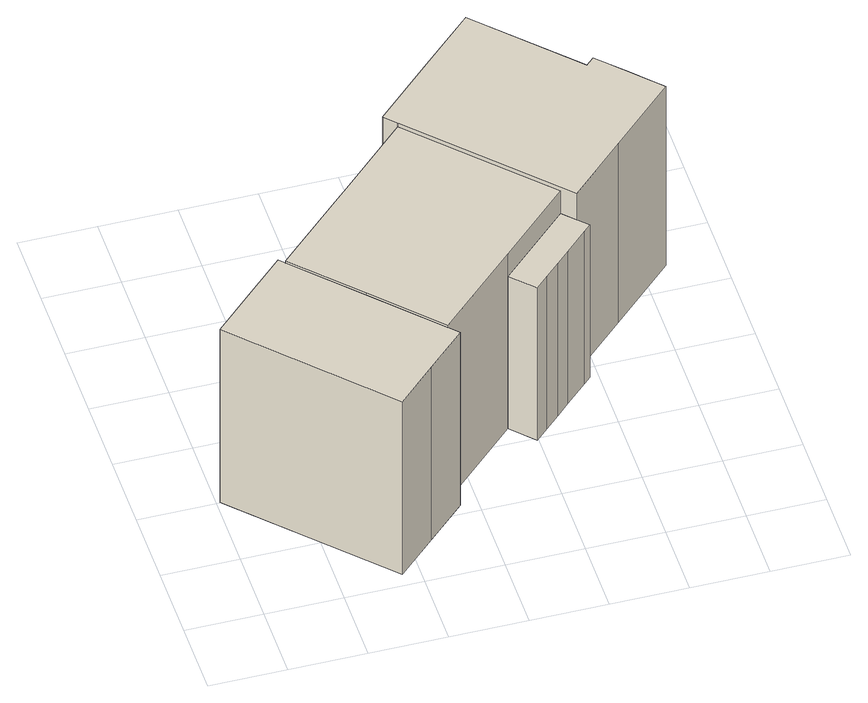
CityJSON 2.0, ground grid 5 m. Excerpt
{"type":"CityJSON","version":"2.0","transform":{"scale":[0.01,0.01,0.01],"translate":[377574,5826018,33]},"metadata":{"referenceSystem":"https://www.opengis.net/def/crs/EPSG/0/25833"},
"CityObjects":{
"building1":{"type":"Building","attributes":{"name":"Jochen-Klepper-Haus","Gemeindeschluessel":"11000005","function":"31001_3040"},"address":[{"country":"Germany","locality":"Berlin","thoroughfareNumber":"26 (44)","thoroughfareName":"Schönwalder Allee"}],"children":["building1-1","building1-2","building1-3","building1-4"]},
"building1-1":{"type":"BuildingPart","attributes":{"BezugspunktDach":"2200","measuredHeight":16.21,"storeysAboveGround":3},"parents":["building1"],"geometry":[{"type":"MultiSurface","lod":"1","boundaries":[[[0,1,2,3,4,5,6,7,8,9,10]],[[11,12,13,14,15,16,17,18,19,20,21]],[[11,21,10,9]],[[12,11,9,8]],[[13,12,8,7]],[[14,13,7,6]],[[17,22,23,4,3]],[[18,17,3,2]],[[24,25,2,1]],[[26,24,1,0]],[[21,20,0,10]],[[15,14,6,5]],[[16,27,15,5,4]],[[16,23,22,17]],[[19,18,25,24]],[[20,28,19,29,24,26]]]}]},
"building1-2":{"type":"BuildingPart","attributes":{"BezugspunktDach":"2200","measuredHeight":17.64,"storeysAboveGround":3},"parents":["building1"],"geometry":[{"type":"MultiSurface","lod":"1","boundaries":[[[30,31,32,33,34,35,36,37,38,39,40,41,42,43]],[[44,45,46,47,48,49,50,51,52,53,54,14,13,55]],[[44,55,43,42]],[[45,44,42,41]],[[46,45,41,40]],[[47,46,40,39]],[[48,47,39,38]],[[49,48,38,37]],[[50,49,37,36]],[[51,50,36,35]],[[52,51,35,34]],[[53,52,34,33]],[[54,53,33,32]],[[14,6,5,4,23,56,54,32,31]],[[13,14,31,30]],[[55,13,30,43]],[[15,5,6,14,57]],[[15,58,16,4,5,59]],[[16,54,56,23]]]}]},
"building1-3":{"type":"BuildingPart","attributes":{"BezugspunktDach":"2200","measuredHeight":12.55,"storeysAboveGround":3},"parents":["building1"],"geometry":[{"type":"Solid","lod":"1","boundaries":[[[[60,61,62,63,64,65,56,23,22]],[[16,54,66,67,68,69,70,71,17]],[[66,54,56,65]],[[67,66,65,64]],[[68,67,64,63]],[[69,68,63,62]],[[70,69,62,61]],[[71,70,61,60]],[[17,71,60,22]],[[16,17,22,23]],[[16,23,56,54]]]]}]},
"building1-4":{"type":"BuildingPart","attributes":{"BezugspunktDach":"2200","measuredHeight":16.02,"storeysAboveGround":3},"parents":["building1"],"geometry":[{"type":"MultiSurface","lod":"1","boundaries":[[[72,73,74,25,75,76,77,78]],[[79,80,21,18,81,82,83,84]],[[79,84,78,77]],[[80,79,77,76]],[[21,80,76,75]],[[21,75,26,20,19]],[[81,18,25,74]],[[82,81,74,73]],[[83,82,73,72]],[[84,83,72,78]],[[18,85,19,24,25]],[[24,19,20,26]]]}]}
},
"vertices":[
[560,1446,1496],[944,1041,1496],[1329,636,1496],[1849,1129,1496],[2304,1563,1496],[1917,1967,1496],[1531,2370,1496],[1530,2370,1496],[1108,1967,1496],[986,1852,1496],[559,1446,1496],[986,1852,57],[1108,1967,57],[1530,2370,57],[1531,2370,57],[1917,1967,57],[2304,1563,57],[1849,1129,57],[1329,636,57],[944,1041,57],[560,1446,57],[559,1446,57],[1849,1129,1311],[2304,1563,1311],[944,1041,1480],[1329,636,1480],[560,1446,1480],[1997,1883,57],[728,1269,57],[944,1041,412],
[1530,2370,1529],[1531,2370,1529],[2382,1482,1529],[2741,1824,1529],[3154,2217,1529],[3081,2293,1529],[2988,2391,1529],[2808,2579,1529],[2754,2528,1529],[2178,3130,1529],[2174,3126,1529],[2149,3103,1529],[1818,2788,1529],[1459,2445,1529],[1818,2788,57],[2149,3103,57],[2174,3126,57],[2178,3130,57],[2754,2528,57],[2808,2579,57],[2988,2391,57],[3081,2293,57],[3154,2217,57],[2741,1824,57],[2382,1482,57],[1459,2445,57],[2382,1482,1311],[1882,2003,57],[2248,1622,57],[1917,1967,612],
[1989,982,1311],[2070,1060,1311],[2165,1150,1311],[2254,1235,1311],[2395,1370,1311],[2445,1417,1311],[2445,1417,57],[2395,1370,57],[2254,1235,57],[2165,1150,57],[2070,1060,57],[1989,982,57],
[886,96,1480],[1137,335,1480],[1388,574,1480],[559,1446,1480],[524,1484,1480],[272,1244,1480],[21,1005,1480],[272,1244,57],[524,1484,57],[1388,574,57],[1137,335,57],[886,96,57],[21,1005,57],[964,1021,57]
]}
